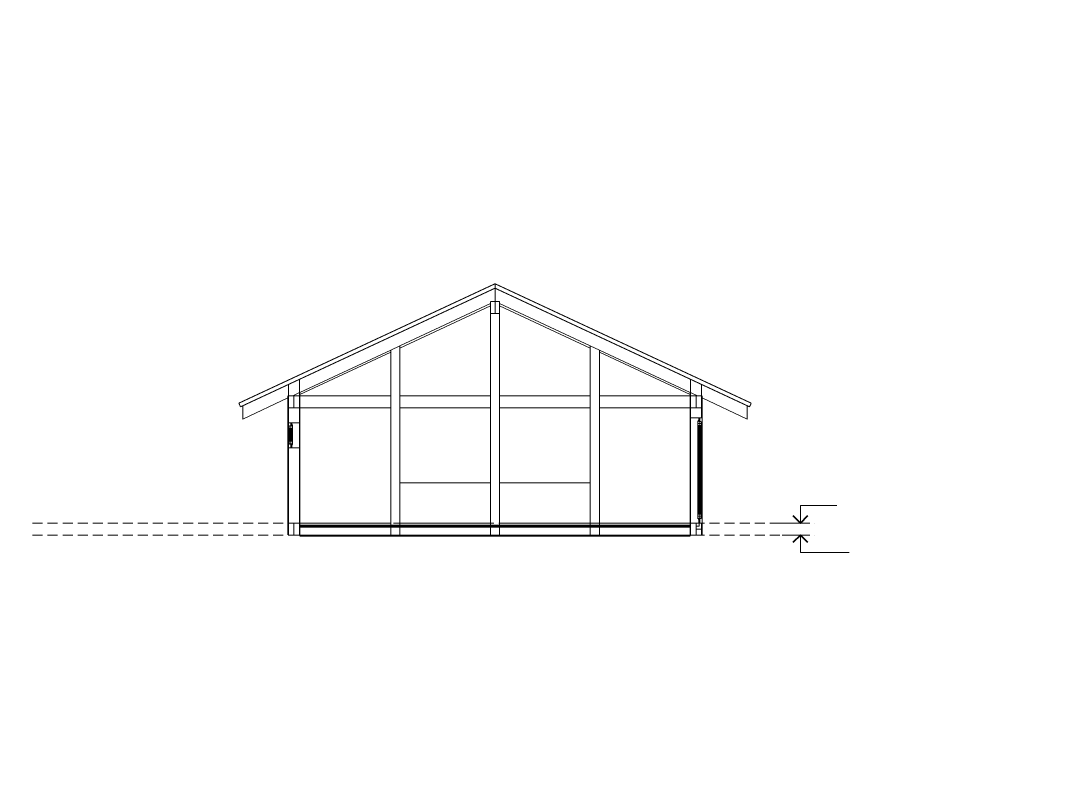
# Model space of a CAD drawing. Header units: millimetres. Extents: x 0 to 4620, y 0 to 297.
# Drawn here: x 4204.7 to 4620, y 0 to 297 of the extents above; entities that cross this region are included whole.
import ezdxf

# ---------------------------------------------------------------- set-up
doc = ezdxf.new("R2010")
doc.units = ezdxf.units.MM
for name, pattern in [('K5LT32768', [0]), ('K5LT_BASIC', [0]), ('K5LT_DASHED', [6, 4, -2]), ('K5LT_THIN', [0])]:
    doc.linetypes.add(name, pattern=pattern)
doc.layers.add('Системный слой', color=7, linetype='Continuous')
doc.styles.add('KTEXTSTYLE', font='GOST_AU.SHX', dxfattribs={"width": 0.96, "height": 5})

# ---------------------------------------------------------------- blocks, each defined once
blk = doc.blocks.new('U70')
at = {"layer": 'Системный слой', "color": 7, "linetype": 'K5LT_THIN', "lineweight": 18}
for p, q in [((4515.61, 96.61), (4515.61, 103.61)), ((4515.61, 103.61), (4530.14, 103.61)), ((4506.17, 96.61), (4517.61, 96.61))]:
    blk.add_line(p, q, dxfattribs=at)
at = {"layer": 'Системный слой', "color": 5, "linetype": 'K5LT_BASIC', "lineweight": 40}
for p, q in [((4512.61, 99.61), (4515.61, 96.61)), ((4515.61, 96.61), (4518.61, 99.61))]:
    blk.add_line(p, q, dxfattribs=at)
blk = doc.blocks.new('U71')
at = {"layer": 'Системный слой', "color": 7, "linetype": 'K5LT_THIN', "lineweight": 18}
for p, q in [((4508.29, 91.81), (4517.61, 91.81)), ((4515.61, 91.81), (4515.61, 84.81)), ((4515.61, 84.81), (4534.99, 84.81))]:
    blk.add_line(p, q, dxfattribs=at)
at = {"layer": 'Системный слой', "color": 5, "linetype": 'K5LT_BASIC', "lineweight": 40}
for p, q in [((4515.61, 91.81), (4512.61, 88.81)), ((4518.61, 88.81), (4515.61, 91.81))]:
    blk.add_line(p, q, dxfattribs=at)
blk = doc.blocks.new('U69')
at = {"layer": 'Системный слой', "color": 7, "linetype": 'K5LT_DASHED', "lineweight": 18}
for p, q in [((4209.38, 96.61), (4521.42, 96.61)), ((4209.38, 91.81), (4521.42, 91.81))]:
    blk.add_line(p, q, dxfattribs=at)
at = {"layer": 'Системный слой'}
for name in ['U70', 'U71']:
    blk.add_blockref(name, (0, 0), dxfattribs=at)

msp = doc.modelspace()

# ---------------------------------------------------------------- linework, layer by layer
at = {"layer": 'Системный слой', "color": 7, "linetype": 'K5LT32768', "lineweight": 18}
for p, q in [((4393.81465, 190.32266), (4393.81465, 185.06978)), ((4355.81465, 167.30674), (4392.01465, 184.18708)), ((4355.81465, 166.42404), (4392.01465, 183.30438)), ((4393.81465, 185.06978), (4393.81465, 180.26978)), ((4395.61465, 184.18708), (4431.81465, 167.30674)), ((4395.61465, 183.30438), (4431.81465, 166.42404)), ((4392.01465, 180.26978), (4392.01465, 147.39212)), ((4395.61465, 147.39212), (4395.61465, 180.26978)), ((4352.21465, 165.62803), (4355.81465, 167.30674)), ((4355.81465, 167.30674), (4355.81465, 166.42404)), ((4355.81465, 147.39212), (4355.81465, 166.42404)), ((4431.81465, 166.42404), (4431.81465, 167.30674)), ((4431.81465, 167.30674), (4435.41465, 165.62803)), ((4431.81465, 147.39212), (4431.81465, 166.42404)), ((4316.01465, 148.74769), (4352.21465, 165.62803)), ((4316.01465, 147.865), (4352.21465, 164.74534)), ((4352.21465, 164.74534), (4352.21465, 165.62803)), ((4352.21465, 147.39212), (4352.21465, 164.74534)), ((4435.41465, 165.62803), (4435.41465, 164.74534)), ((4435.41465, 165.62803), (4471.61465, 148.74769)), ((4435.41465, 164.74534), (4471.61465, 147.865)), ((4435.41465, 147.39212), (4435.41465, 164.74534)), ((4293.21465, 138.11588), (4311.21465, 146.50942)), ((4311.21609, 147.39212), (4311.21465, 146.50942)), ((4313.10761, 147.39212), (4315.81465, 148.65443)), ((4313.61465, 147.39212), (4313.61465, 142.59212)), ((4315.81465, 148.65443), (4316.01465, 148.74769)), ((4316.01465, 148.74769), (4316.01465, 147.865)), ((4316.01465, 147.39212), (4316.01465, 147.865)), ((4352.21465, 147.39212), (4316.01465, 147.39212)), ((4352.21465, 142.59212), (4352.21465, 147.39212)), ((4392.01465, 147.39212), (4355.81465, 147.39212)), ((4355.81465, 147.39212), (4355.81465, 142.59212)), ((4392.01465, 147.39212), (4392.01465, 142.59212)), ((4431.81465, 147.39212), (4395.61465, 147.39212)), ((4395.61465, 142.59212), (4395.61465, 147.39212)), ((4431.81465, 142.59212), (4431.81465, 147.39212)), ((4471.61465, 147.39212), (4435.41465, 147.39212)), ((4435.41465, 147.39212), (4435.41465, 142.59212)), ((4471.61465, 147.865), (4471.61465, 148.74769)), ((4471.61465, 148.74769), (4471.81465, 148.65443)), ((4471.61465, 147.865), (4471.61465, 147.39212)), ((4471.81465, 148.65443), (4474.52169, 147.39212)), ((4474.01465, 142.59212), (4474.01465, 147.39212)), ((4476.41393, 147.39212), (4476.41465, 147.39212)), ((4476.41465, 147.39212), (4476.41465, 146.50942)), ((4476.41465, 146.50942), (4494.41465, 138.11588)), ((4476.41465, 142.59212), (4476.41465, 146.50942)), ((4293.21465, 143.4121), (4293.21465, 138.11588)), ((4311.21465, 142.59212), (4311.21465, 96.6121)), ((4316.01465, 142.59212), (4352.21465, 142.59212)), ((4316.01465, 96.6121), (4316.01465, 142.59212)), ((4352.21465, 96.6121), (4352.21465, 142.59212)), ((4355.81465, 112.59212), (4355.81465, 142.59212)), ((4355.81465, 142.59212), (4392.01465, 142.59212)), ((4392.01465, 142.59212), (4392.01465, 112.59212)), ((4395.61465, 112.59212), (4395.61465, 142.59212)), ((4395.61465, 142.59212), (4431.81465, 142.59212)), ((4431.81465, 142.59212), (4431.81465, 112.59212)), ((4435.41465, 142.59212), (4471.61465, 142.59212)), ((4435.41465, 96.6121), (4435.41465, 142.59212)), ((4471.61465, 142.59212), (4471.61465, 96.6121)), ((4476.41465, 138.6121), (4476.41465, 142.59212)), ((4494.41465, 138.11588), (4494.41465, 143.4121)), ((4471.81465, 138.6121), (4471.81465, 96.6121)), ((4311.41465, 128.1721), (4311.41465, 135.0521)), ((4312.07465, 134.2521), (4311.71465, 134.2521)), ((4312.07465, 134.2521), (4312.07465, 129.4321)), ((4312.39465, 134.2521), (4312.07465, 134.2521)), ((4312.71465, 134.2521), (4312.39465, 134.2521)), ((4312.71465, 129.4321), (4312.71465, 134.2521)), ((4313.07465, 134.2521), (4312.71465, 134.2521)), ((4315.81465, 126.6121), (4315.81465, 136.6121)), ((4474.75465, 135.5721), (4475.11465, 135.5721)), ((4475.11465, 135.5721), (4475.11465, 100.1121)), ((4475.11465, 135.5721), (4475.43465, 135.5721)), ((4475.43465, 135.5721), (4475.75465, 135.5721)), ((4475.75465, 100.1121), (4475.75465, 135.5721)), ((4475.75465, 135.5721), (4476.11465, 135.5721)), ((4476.41465, 98.5121), (4476.41465, 136.7121)), ((4312.07465, 129.4321), (4311.71465, 129.4321)), ((4312.39465, 129.4321), (4312.07465, 129.4321)), ((4312.71465, 129.4321), (4312.39465, 129.4321)), ((4313.07465, 129.4321), (4312.71465, 129.4321)), ((4311.71465, 128.2521), (4312.39465, 128.2521)), ((4312.39465, 128.2521), (4312.77465, 128.2521)), ((4312.77465, 128.2521), (4312.77465, 128.0221)), ((4355.81465, 112.59212), (4392.01465, 112.59212)), ((4355.81465, 96.6121), (4355.81465, 112.59212)), ((4392.01465, 112.59212), (4392.01465, 96.6121)), ((4395.61465, 112.59212), (4431.81465, 112.59212)), ((4395.61465, 96.6121), (4395.61465, 112.59212)), ((4431.81465, 96.6121), (4431.81465, 112.59212)), ((4474.75465, 100.1121), (4475.11465, 100.1121)), ((4475.11465, 100.1121), (4475.43465, 100.1121)), ((4475.43465, 100.1121), (4475.75465, 100.1121)), ((4475.75465, 100.1121), (4476.11465, 100.1121)), ((4313.61465, 91.8121), (4313.61465, 96.6121)), ((4352.21465, 96.6121), (4316.01465, 96.6121)), ((4352.21465, 95.8121), (4352.21465, 96.6121)), ((4352.21465, 95.5121), (4352.21465, 95.8121)), ((4392.01465, 96.6121), (4355.81465, 96.6121)), ((4355.81465, 96.6121), (4355.81465, 95.8121)), ((4355.81465, 95.8121), (4355.81465, 95.5121)), ((4392.01465, 96.6121), (4392.01465, 95.8121)), ((4392.01465, 95.8121), (4392.01465, 95.5121)), ((4431.81465, 96.6121), (4395.61465, 96.6121)), ((4395.61465, 95.8121), (4395.61465, 96.6121)), ((4395.61465, 95.5121), (4395.61465, 95.8121)), ((4431.81465, 95.8121), (4431.81465, 96.6121)), ((4431.81465, 95.5121), (4431.81465, 95.8121)), ((4471.61465, 96.6121), (4435.41465, 96.6121)), ((4435.41465, 96.6121), (4435.41465, 95.8121)), ((4435.41465, 95.8121), (4435.41465, 95.5121)), ((4474.01465, 95.4121), (4474.01465, 96.6121)), ((4475.43465, 98.5921), (4475.05465, 98.5921)), ((4475.05465, 98.5121), (4475.05465, 98.5921)), ((4475.05465, 98.3621), (4475.05465, 98.5121)), ((4475.05465, 98.5121), (4475.43465, 98.5121)), ((4475.21465, 96.6121), (4475.21465, 95.4121)), ((4475.43465, 98.5921), (4476.11465, 98.5921)), ((4475.43465, 98.5121), (4476.11465, 98.5121)), ((4352.21465, 95.4121), (4352.21465, 95.5121)), ((4352.21465, 95.0121), (4352.21465, 95.4121)), ((4352.21465, 91.8121), (4352.21465, 95.0121)), ((4355.81465, 95.5121), (4355.81465, 95.4121)), ((4355.81465, 95.4121), (4355.81465, 95.0121)), ((4355.81465, 95.0121), (4355.81465, 91.8121)), ((4392.01465, 95.5121), (4392.01465, 95.4121)), ((4392.01465, 95.4121), (4392.01465, 95.0121)), ((4392.01465, 95.0121), (4392.01465, 91.8121)), ((4395.61465, 95.4121), (4395.61465, 95.5121)), ((4395.61465, 95.0121), (4395.61465, 95.4121)), ((4395.61465, 91.8121), (4395.61465, 95.0121)), ((4431.81465, 95.4121), (4431.81465, 95.5121)), ((4431.81465, 95.0121), (4431.81465, 95.4121)), ((4431.81465, 91.8121), (4431.81465, 95.0121)), ((4435.41465, 95.5121), (4435.41465, 95.4121)), ((4435.41465, 95.4121), (4435.41465, 95.0121)), ((4435.41465, 95.0121), (4435.41465, 91.8121)), ((4475.21465, 95.4121), (4474.01465, 95.4121)), ((4474.01465, 94.2121), (4474.01465, 95.4121)), ((4474.01465, 94.2121), (4476.21465, 94.2121)), ((4474.01465, 91.8121), (4474.01465, 94.2121)), ((4476.41465, 94.2121), (4476.21465, 94.2121))]:
    msp.add_line(p, q, dxfattribs=at)
at = {"layer": 'Системный слой', "color": 5, "linetype": 'K5LT_BASIC', "const_width": 0.4}
for points in [[(4291.63215, 144.43958), (4393.81465, 192.08806)], [(4393.81465, 192.08806), (4393.81465, 190.32266)], [(4393.81465, 192.08806), (4495.99715, 144.43958)], [(4393.81465, 190.32266), (4315.81465, 153.95066)], [(4393.81465, 190.32266), (4471.81465, 153.95066)], [(4392.01465, 184.18708), (4392.01465, 185.06978)], [(4392.01465, 185.06978), (4393.81465, 185.06978)], [(4392.01465, 184.18708), (4392.01465, 183.30438)], [(4392.01465, 183.30438), (4392.01465, 180.26978)], [(4393.81465, 185.06978), (4395.61465, 185.06978)], [(4395.61465, 185.06978), (4395.61465, 184.18708)], [(4395.61465, 183.30438), (4395.61465, 184.18708)], [(4395.61465, 180.26978), (4395.61465, 183.30438)], [(4393.81465, 180.26978), (4392.01465, 180.26978)], [(4393.81465, 180.26978), (4395.61465, 180.26978)], [(4311.41465, 151.8989), (4315.81465, 153.95066)], [(4315.81465, 153.95066), (4315.81465, 148.65443)], [(4471.81465, 148.65443), (4471.81465, 153.95066)], [(4471.81465, 153.95066), (4476.21465, 151.8989)], [(4293.21465, 143.4121), (4311.41465, 151.8989)], [(4311.41465, 147.39212), (4311.41465, 151.8989)], [(4476.21465, 151.8989), (4476.21465, 147.39212)], [(4494.41465, 143.4121), (4476.21465, 151.8989)], [(4311.21465, 147.39212), (4311.21609, 147.39212)], [(4311.21465, 146.50942), (4311.21465, 147.39212)], [(4311.21465, 142.59212), (4311.21465, 146.50942)], [(4311.21609, 147.39212), (4311.41465, 147.39212)], [(4311.41465, 142.59212), (4311.41465, 147.39212)], [(4311.41465, 147.39212), (4313.10761, 147.39212)], [(4313.61465, 147.39212), (4313.10761, 147.39212)], [(4315.81465, 147.39212), (4313.61465, 147.39212)], [(4315.81465, 148.65443), (4315.81465, 147.39212)], [(4316.01465, 147.39212), (4315.81465, 147.39212)], [(4315.81465, 147.39212), (4315.81465, 142.59212)], [(4316.01465, 147.39212), (4316.01465, 142.59212)], [(4471.61465, 142.59212), (4471.61465, 147.39212)], [(4471.81465, 147.39212), (4471.61465, 147.39212)], [(4471.81465, 147.39212), (4471.81465, 148.65443)], [(4474.01465, 147.39212), (4471.81465, 147.39212)], [(4471.81465, 142.59212), (4471.81465, 147.39212)], [(4474.52169, 147.39212), (4474.01465, 147.39212)], [(4474.52169, 147.39212), (4476.21465, 147.39212)], [(4476.21465, 147.39212), (4476.21465, 142.59212)], [(4476.21465, 147.39212), (4476.41393, 147.39212)], [(4476.41393, 147.39212), (4476.41465, 142.59212)], [(4292.30835, 142.98948), (4291.63215, 144.43958)], [(4292.30835, 142.98948), (4293.21465, 143.4121)], [(4311.41465, 142.59212), (4311.21465, 142.59212)], [(4311.41465, 136.6121), (4311.41465, 142.59212)], [(4313.61465, 142.59212), (4311.41465, 142.59212)], [(4313.61465, 142.59212), (4315.81465, 142.59212)], [(4315.81465, 142.59212), (4315.81465, 136.6121)], [(4315.81465, 142.59212), (4316.01465, 142.59212)], [(4471.81465, 142.59212), (4471.61465, 142.59212)], [(4471.81465, 138.6121), (4471.81465, 142.59212)], [(4474.01465, 142.59212), (4471.81465, 142.59212)], [(4476.21465, 142.59212), (4474.01465, 142.59212)], [(4476.21465, 142.59212), (4476.21465, 138.6121)], [(4476.41465, 142.59212), (4476.21465, 142.59212)], [(4494.41465, 143.4121), (4495.32095, 142.98948)], [(4495.99715, 144.43958), (4495.32095, 142.98948)], [(4475.05465, 138.6121), (4471.81465, 138.6121)], [(4474.75465, 137.4721), (4475.05465, 137.4721)], [(4474.75465, 136.35837), (4474.75465, 137.4721)], [(4475.05465, 138.6121), (4475.43465, 138.6121)], [(4475.05465, 138.6121), (4475.05465, 137.4721)], [(4475.05465, 137.4721), (4475.05465, 137.0921)], [(4475.43465, 137.0921), (4475.05465, 137.0921)], [(4475.43465, 138.6121), (4475.43465, 137.0921)], [(4476.21465, 138.6121), (4475.43465, 138.6121)], [(4476.11465, 137.0921), (4475.43465, 137.0921)], [(4475.43465, 137.0921), (4475.43465, 136.35837)], [(4476.11465, 136.7121), (4476.11465, 137.0921)], [(4476.21465, 138.6121), (4476.41465, 138.6121)], [(4476.41465, 138.6121), (4476.41465, 136.7121)], [(4311.41465, 135.0521), (4311.41465, 136.6121)], [(4311.41465, 136.6121), (4312.39465, 136.6121)], [(4311.71465, 135.0521), (4311.41465, 135.0521)], [(4311.71465, 135.4321), (4311.71465, 135.0521)], [(4312.39465, 135.4321), (4311.71465, 135.4321)], [(4311.71465, 134.35837), (4311.71465, 135.0521)], [(4312.39465, 134.35837), (4311.71465, 134.35837)], [(4311.71465, 134.2521), (4311.71465, 134.35837)], [(4311.71465, 134.2521), (4311.71465, 129.4321)], [(4312.39465, 136.6121), (4312.77465, 136.6121)], [(4312.39465, 135.4321), (4312.39465, 136.6121)], [(4312.77465, 135.4321), (4312.39465, 135.4321)], [(4312.39465, 134.35837), (4312.39465, 135.4321)], [(4313.07465, 134.35837), (4312.39465, 134.35837)], [(4312.39465, 134.2521), (4312.39465, 134.35837)], [(4312.39465, 134.2521), (4312.39465, 129.4321)], [(4312.77465, 135.8121), (4312.77465, 136.6121)], [(4315.81465, 136.6121), (4312.77465, 136.6121)], [(4312.77465, 135.8121), (4313.07465, 135.8121)], [(4312.77465, 135.4321), (4312.77465, 135.8121)], [(4313.07465, 135.8121), (4313.07465, 134.35837)], [(4313.07465, 134.35837), (4313.07465, 134.2521)], [(4313.07465, 129.4321), (4313.07465, 134.2521)], [(4474.75465, 136.35837), (4475.43465, 136.35837)], [(4474.75465, 136.35837), (4474.75465, 135.5721)], [(4474.75465, 135.5721), (4474.75465, 100.1121)], [(4475.43465, 136.35837), (4476.11465, 136.35837)], [(4475.43465, 135.5721), (4475.43465, 136.35837)], [(4475.43465, 100.1121), (4475.43465, 135.5721)], [(4476.41465, 136.7121), (4476.11465, 136.7121)], [(4476.11465, 136.7121), (4476.11465, 136.35837)], [(4476.11465, 135.5721), (4476.11465, 136.35837)], [(4476.11465, 135.5721), (4476.11465, 100.1121)], [(4311.71465, 129.4321), (4311.71465, 129.32582)], [(4311.71465, 129.32582), (4312.39465, 129.32582)], [(4311.71465, 128.2521), (4311.71465, 129.32582)], [(4312.39465, 129.4321), (4312.39465, 129.32582)], [(4312.39465, 129.32582), (4313.07465, 129.32582)], [(4312.39465, 128.2521), (4312.39465, 129.32582)], [(4313.07465, 129.32582), (4313.07465, 129.4321)], [(4313.07465, 129.32582), (4313.07465, 127.8721)], [(4311.41465, 126.6121), (4311.41465, 128.1721)], [(4311.41465, 128.1721), (4311.71465, 128.1721)], [(4312.39465, 126.6121), (4311.41465, 126.6121)], [(4311.41465, 96.6121), (4311.41465, 126.6121)], [(4311.71465, 128.1721), (4311.71465, 128.2521)], [(4311.71465, 128.1721), (4311.71465, 128.0221)], [(4311.71465, 128.0221), (4312.39465, 128.0221)], [(4312.39465, 128.0221), (4312.39465, 128.2521)], [(4312.39465, 128.0221), (4312.39465, 126.6121)], [(4312.39465, 128.0221), (4312.77465, 128.0221)], [(4312.77465, 126.6121), (4312.39465, 126.6121)], [(4312.77465, 127.8721), (4312.77465, 128.0221)], [(4313.07465, 127.8721), (4312.77465, 127.8721)], [(4312.77465, 126.6121), (4312.77465, 127.8721)], [(4312.77465, 126.6121), (4315.81465, 126.6121)], [(4315.81465, 126.6121), (4315.81465, 96.6121)], [(4474.75465, 99.32582), (4474.75465, 100.1121)], [(4475.43465, 99.32582), (4475.43465, 100.1121)], [(4476.11465, 100.1121), (4476.11465, 99.32582)], [(4311.21465, 96.6121), (4311.41465, 96.6121)], [(4311.21465, 91.8121), (4311.21465, 96.6121)], [(4311.41465, 91.8121), (4311.41465, 96.6121)], [(4313.61465, 96.6121), (4311.41465, 96.6121)], [(4315.81465, 96.6121), (4313.61465, 96.6121)], [(4315.81465, 96.6121), (4315.81465, 91.8121)], [(4316.01465, 96.6121), (4315.81465, 96.6121)], [(4316.01465, 96.6121), (4316.01465, 95.8121)], [(4316.01465, 95.5121), (4316.01465, 95.8121)], [(4352.21465, 95.8121), (4316.01465, 95.8121)], [(4316.01465, 95.4121), (4316.01465, 95.5121)], [(4316.01465, 95.5121), (4352.21465, 95.5121)], [(4316.01465, 95.0121), (4316.01465, 95.4121)], [(4316.01465, 95.4121), (4352.21465, 95.4121)], [(4355.81465, 95.8121), (4352.21465, 95.8121)], [(4352.21465, 95.5121), (4355.81465, 95.5121)], [(4352.21465, 95.4121), (4355.81465, 95.4121)], [(4392.01465, 95.8121), (4355.81465, 95.8121)], [(4355.81465, 95.5121), (4392.01465, 95.5121)], [(4355.81465, 95.4121), (4392.01465, 95.4121)], [(4392.01465, 95.8121), (4395.61465, 95.8121)], [(4395.61465, 95.5121), (4392.01465, 95.5121)], [(4395.61465, 95.4121), (4392.01465, 95.4121)], [(4431.81465, 95.8121), (4395.61465, 95.8121)], [(4395.61465, 95.5121), (4431.81465, 95.5121)], [(4395.61465, 95.4121), (4431.81465, 95.4121)], [(4435.41465, 95.8121), (4431.81465, 95.8121)], [(4431.81465, 95.5121), (4435.41465, 95.5121)], [(4431.81465, 95.4121), (4435.41465, 95.4121)], [(4471.61465, 95.8121), (4435.41465, 95.8121)], [(4435.41465, 95.5121), (4471.61465, 95.5121)], [(4435.41465, 95.4121), (4471.61465, 95.4121)], [(4471.81465, 96.6121), (4471.61465, 96.6121)], [(4471.61465, 95.8121), (4471.61465, 96.6121)], [(4471.61465, 95.8121), (4471.61465, 95.5121)], [(4471.61465, 95.5121), (4471.61465, 95.4121)], [(4471.61465, 95.4121), (4471.61465, 95.0121)], [(4471.81465, 91.8121), (4471.81465, 96.6121)], [(4474.01465, 96.6121), (4471.81465, 96.6121)], [(4474.01465, 96.6121), (4475.05465, 96.6121)], [(4474.75465, 98.2121), (4474.75465, 99.32582)], [(4474.75465, 99.32582), (4475.43465, 99.32582)], [(4475.05465, 98.2121), (4474.75465, 98.2121)], [(4475.05465, 98.3621), (4475.43465, 98.3621)], [(4475.05465, 98.3621), (4475.05465, 98.2121)], [(4475.05465, 98.2121), (4475.05465, 96.6121)], [(4475.05465, 96.6121), (4475.21465, 96.6121)], [(4475.21465, 96.6121), (4475.43465, 96.6121)], [(4475.43465, 99.32582), (4476.11465, 99.32582)], [(4475.43465, 99.32582), (4475.43465, 98.5921)], [(4475.43465, 98.5921), (4475.43465, 98.5121)], [(4475.43465, 98.3621), (4475.43465, 98.5121)], [(4475.43465, 98.3621), (4476.11465, 98.3621)], [(4475.43465, 96.6121), (4475.43465, 98.3621)], [(4476.21465, 96.6121), (4475.43465, 96.6121)], [(4476.11465, 99.32582), (4476.11465, 98.5921)], [(4476.11465, 98.5921), (4476.11465, 98.5121)], [(4476.11465, 98.3621), (4476.11465, 98.5121)], [(4476.11465, 98.5121), (4476.41465, 98.5121)], [(4476.21465, 96.6121), (4476.21465, 94.2121)], [(4476.41465, 96.6121), (4476.21465, 96.6121)], [(4476.41465, 98.5121), (4476.41465, 96.6121)], [(4476.41465, 94.2121), (4476.41465, 96.6121)], [(4311.41465, 91.8121), (4311.21465, 91.8121)], [(4313.61465, 91.8121), (4311.41465, 91.8121)], [(4315.81465, 91.8121), (4313.61465, 91.8121)], [(4315.81465, 91.8121), (4316.01465, 91.8121)], [(4316.01465, 95.0121), (4352.21465, 95.0121)], [(4316.01465, 91.8121), (4316.01465, 95.0121)], [(4316.01465, 91.3121), (4316.01465, 91.8121)], [(4352.21465, 91.8121), (4316.01465, 91.8121)], [(4471.61465, 91.3121), (4316.01465, 91.3121)], [(4352.21465, 95.0121), (4355.81465, 95.0121)], [(4355.81465, 91.8121), (4352.21465, 91.8121)], [(4355.81465, 95.0121), (4392.01465, 95.0121)], [(4355.81465, 91.8121), (4392.01465, 91.8121)], [(4395.61465, 95.0121), (4392.01465, 95.0121)], [(4392.01465, 91.8121), (4395.61465, 91.8121)], [(4395.61465, 95.0121), (4431.81465, 95.0121)], [(4395.61465, 91.8121), (4431.81465, 91.8121)], [(4431.81465, 95.0121), (4435.41465, 95.0121)], [(4435.41465, 91.8121), (4431.81465, 91.8121)], [(4435.41465, 95.0121), (4471.61465, 95.0121)], [(4435.41465, 91.8121), (4471.61465, 91.8121)], [(4471.61465, 91.8121), (4471.61465, 95.0121)], [(4471.61465, 91.8121), (4471.61465, 91.3121)], [(4471.81465, 91.8121), (4471.61465, 91.8121)], [(4474.01465, 91.8121), (4471.81465, 91.8121)], [(4476.21465, 91.8121), (4474.01465, 91.8121)], [(4476.21465, 94.2121), (4476.21465, 91.8121)], [(4476.41465, 91.8121), (4476.21465, 91.8121)], [(4476.41465, 91.8121), (4476.41465, 94.2121)]]:
    msp.add_lwpolyline(points, dxfattribs=at)

# ---------------------------------------------------------------- block references
at = {"layer": 'Системный слой'}
msp.add_blockref('U69', (0, 0), dxfattribs=at)

doc.saveas('drawing.dxf')
